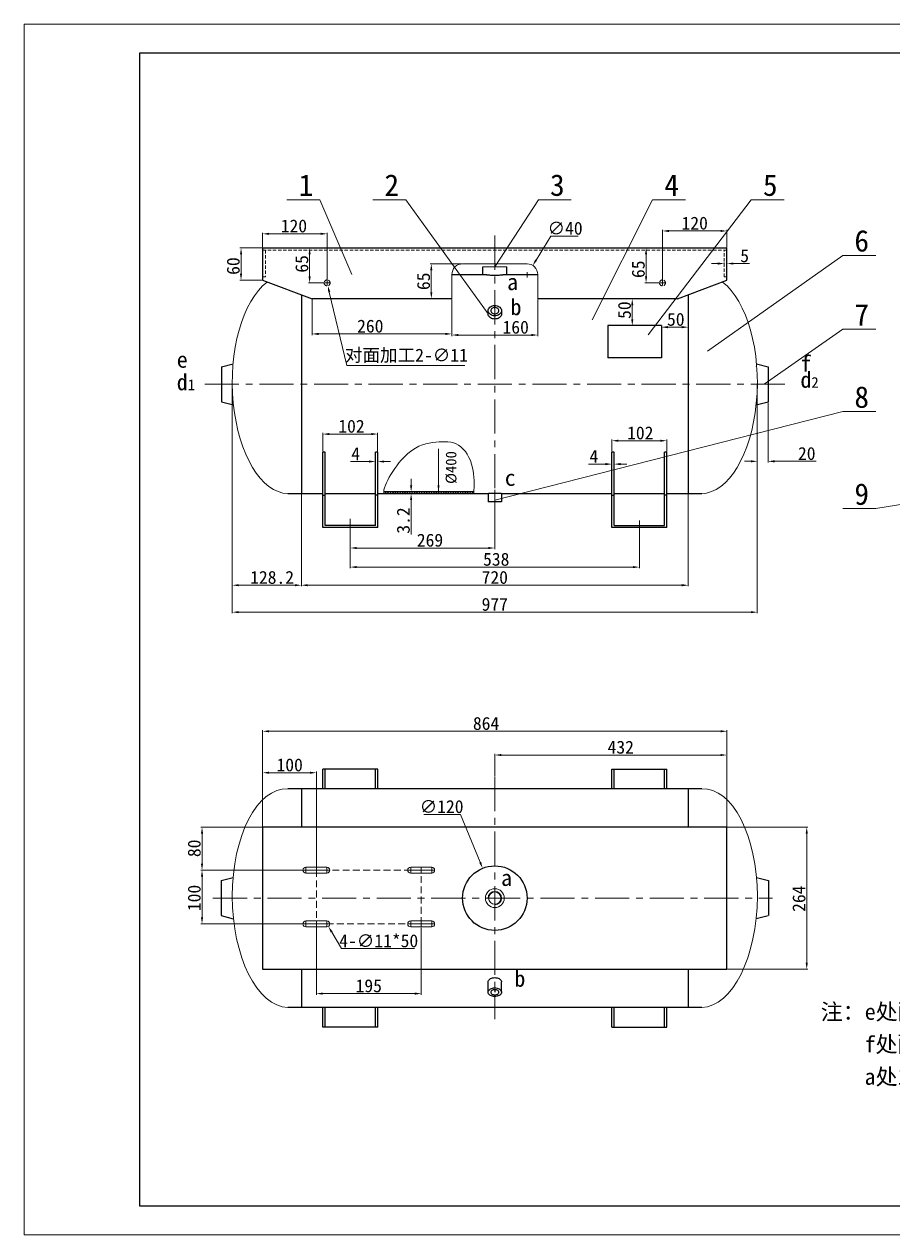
# Model space of a CAD drawing. Header units: millimetres. Extents: x 1808 to 16138, y 1935 to 4186.
# Drawn here: x 12954 to 14570, y 1935 to 4186 of the extents above; entities that cross this region are included whole.
import ezdxf

# ---------------------------------------------------------------- set-up
doc = ezdxf.new("R2010")
doc.units = ezdxf.units.MM
doc.header["$PDMODE"] = 32
doc.linetypes.add('CENTERX2', pattern=[101.6, 63.5, -12.7, 12.7, -12.7])
doc.linetypes.add('DASHED', pattern=[19.05, 12.7, -6.35])
doc.layers.add('02___PRT_ALL_AXES', color=7, linetype='Continuous')
doc.layers.add('03___PRT_ALL_CURVES', color=7, linetype='Continuous')
for name, color, linetype, lineweight in [('点划线', 7, 'CENTERX2', 13), ('粗实线', 7, 'Continuous', 25), ('细实线', 7, 'Continuous', 13), ('虚线', 7, 'DASHED', 13)]:
    doc.layers.add(name, color=color, linetype=linetype, lineweight=lineweight)
doc.styles.get("Standard").update_dxf_attribs({"font": 'SimSun.ttf'})
doc.dimstyles.new('ISO-25', dxfattribs={"dimscale": 2, "dimtxt": 10, "dimasz": 6, "dimexe": 3, "dimexo": 0.625, "dimgap": 2, "dimtad": 1, "dimtxsty": 'Standard', "dimcen": 2.5, "dimadec": 0, "dimazin": 0, "dimtm": 1e-09, "dimtfac": 0.7, "dimtofl": 0, "dimtmove": 0, "dimatfit": 3, "dimfxl": 0, "dimtolj": 1, "dimlwd": 13, "dimlwe": 13, "dimarcsym": 0})
doc.dimstyles.new('ISO-25$3', dxfattribs={"dimscale": 2, "dimtxt": 10, "dimasz": 6, "dimexe": 3, "dimexo": 0.625, "dimgap": 2, "dimtad": 1, "dimtoh": 1, "dimtxsty": 'Standard', "dimcen": 2.5, "dimadec": 0, "dimazin": 0, "dimtm": 1e-09, "dimtfac": 0.7, "dimtofl": 0, "dimtmove": 1, "dimatfit": 3, "dimfxl": 0, "dimtolj": 1, "dimlwd": 13, "dimlwe": 13, "dimarcsym": 0})

# ---------------------------------------------------------------- blocks, each defined once
blk = doc.blocks.new('*D173')
at = {"layer": 'Defpoints', "color": 0}
for p in [(14261.4, 2871), (13397.4, 2687.7), (14261.4, 2692.7)]:
    blk.add_point(p, dxfattribs=at)
at = {"layer": '细实线', "color": 0, "lineweight": 13}
for p, q in [((13397.4, 2688.9), (13397.4, 2873)), ((13409.4, 2871), (14249.4, 2871)), ((14261.4, 2693.9), (14261.4, 2873))]:
    blk.add_line(p, q, dxfattribs=at)
at = {"layer": '细实线', "color": 0}
for points in [[(13409.4, 2873), (13409.4, 2869), (13397.4, 2871)], [(14249.4, 2873), (14249.4, 2869), (14261.4, 2871)]]:
    blk.add_solid(points, dxfattribs=at)
at = {"layer": '细实线', "color": 0, "insert": (13813.2, 2885.4), "char_height": 24, "attachment_point": 5}
blk.add_mtext('\\A1;864', dxfattribs=at)
blk = doc.blocks.new('*D174')
at = {"layer": 'Defpoints', "color": 0}
for p in [(14261.4, 2826.8), (13829.4, 2786), (14261.4, 2560.7)]:
    blk.add_point(p, dxfattribs=at)
at = {"layer": '细实线', "color": 0, "lineweight": 13}
for p, q in [((13829.4, 2787.3), (13829.4, 2828.8)), ((13841.4, 2826.8), (14249.4, 2826.8)), ((14261.4, 2561.9), (14261.4, 2828.8))]:
    blk.add_line(p, q, dxfattribs=at)
at = {"layer": '细实线', "color": 0}
for points in [[(13841.4, 2828.8), (13841.4, 2824.8), (13829.4, 2826.8)], [(14249.4, 2828.8), (14249.4, 2824.8), (14261.4, 2826.8)]]:
    blk.add_solid(points, dxfattribs=at)
at = {"layer": '细实线', "color": 0, "insert": (14063.8, 2841.2), "char_height": 24, "attachment_point": 5}
blk.add_mtext('\\A1;432', dxfattribs=at)
blk = doc.blocks.new('*D158')
at = {"layer": 'Defpoints', "color": 0}
for p in [(13560.4, 3249.8), (14098.4, 3253.8), (14098.4, 3176.3)]:
    blk.add_point(p, dxfattribs=at)
at = {"layer": '细实线', "color": 0, "lineweight": 13}
for p, q in [((13560.4, 3248.6), (13560.4, 3174.3)), ((14098.4, 3252.6), (14098.4, 3174.3)), ((13572.4, 3176.3), (14086.4, 3176.3))]:
    blk.add_line(p, q, dxfattribs=at)
at = {"layer": '细实线', "color": 0}
for points in [[(13572.4, 3178.3), (13572.4, 3174.3), (13560.4, 3176.3)], [(14086.4, 3178.3), (14086.4, 3174.3), (14098.4, 3176.3)]]:
    blk.add_solid(points, dxfattribs=at)
at = {"layer": '细实线', "color": 0, "insert": (13832.1, 3190.7), "char_height": 24, "attachment_point": 5}
blk.add_mtext('\\A1;538', dxfattribs=at)
blk = doc.blocks.new('*D175')
at = {"layer": 'Defpoints', "color": 0}
for p in [(13829.4, 3287.2), (13560.4, 3248.6), (13560.4, 3211.8)]:
    blk.add_point(p, dxfattribs=at)
at = {"layer": '细实线', "color": 0, "lineweight": 13}
for p, q in [((13829.4, 3285.9), (13829.4, 3209.8)), ((13560.4, 3247.3), (13560.4, 3209.8)), ((13817.4, 3211.8), (13572.4, 3211.8))]:
    blk.add_line(p, q, dxfattribs=at)
at = {"layer": '细实线', "color": 0}
for points in [[(13572.4, 3213.8), (13572.4, 3209.8), (13560.4, 3211.8)], [(13817.4, 3213.8), (13817.4, 3209.8), (13829.4, 3211.8)]]:
    blk.add_solid(points, dxfattribs=at)
at = {"layer": '细实线', "color": 0, "insert": (13708.8, 3226.2), "char_height": 24, "attachment_point": 5}
blk.add_mtext('\\A1;269', dxfattribs=at)
blk = doc.blocks.new('*D176')
at = {"layer": 'Defpoints', "color": 0}
for p in [(13607.4, 3372.9), (13611.4, 3372.9), (13611.4, 3372.6)]:
    blk.add_point(p, dxfattribs=at)
at = {"layer": '细实线', "color": 0, "lineweight": 13}
for p, q in [((13595.4, 3372.6), (13560.8, 3372.6)), ((13607.4, 3371.6), (13607.4, 3370.6)), ((13611.4, 3371.6), (13611.4, 3370.6)), ((13623.4, 3372.6), (13635.4, 3372.6))]:
    blk.add_line(p, q, dxfattribs=at)
at = {"layer": '细实线', "color": 0}
for points in [[(13595.4, 3374.6), (13595.4, 3370.6), (13607.4, 3372.6)], [(13623.4, 3374.6), (13623.4, 3370.6), (13611.4, 3372.6)]]:
    blk.add_solid(points, dxfattribs=at)
at = {"layer": '细实线', "color": 0, "insert": (13570.5, 3387), "char_height": 24, "attachment_point": 5}
blk.add_mtext('\\A1;4', dxfattribs=at)
blk = doc.blocks.new('*D177')
at = {"layer": 'Defpoints', "color": 0}
for p in [(13611.4, 3423.7), (13509.4, 3390.2), (13611.4, 3390.2)]:
    blk.add_point(p, dxfattribs=at)
at = {"layer": '细实线', "color": 0, "lineweight": 13}
for p, q in [((13509.4, 3391.4), (13509.4, 3425.7)), ((13521.4, 3423.7), (13599.4, 3423.7)), ((13611.4, 3391.4), (13611.4, 3425.7))]:
    blk.add_line(p, q, dxfattribs=at)
at = {"layer": '细实线', "color": 0}
for points in [[(13521.4, 3425.7), (13521.4, 3421.7), (13509.4, 3423.7)], [(13599.4, 3425.7), (13599.4, 3421.7), (13611.4, 3423.7)]]:
    blk.add_solid(points, dxfattribs=at)
at = {"layer": '细实线', "color": 0, "insert": (13562.7, 3438.1), "char_height": 24, "attachment_point": 5}
blk.add_mtext('\\A1;102', dxfattribs=at)
blk = doc.blocks.new('*D178')
at = {"layer": 'Defpoints', "color": 0}
for p in [(14149.4, 3411.3), (14047.4, 3390.2), (14149.4, 3390.2)]:
    blk.add_point(p, dxfattribs=at)
at = {"layer": '细实线', "color": 0, "lineweight": 13}
for p, q in [((14047.4, 3391.4), (14047.4, 3413.3)), ((14059.4, 3411.3), (14137.4, 3411.3)), ((14149.4, 3391.4), (14149.4, 3413.3))]:
    blk.add_line(p, q, dxfattribs=at)
at = {"layer": '细实线', "color": 0}
for points in [[(14059.4, 3413.3), (14059.4, 3409.3), (14047.4, 3411.3)], [(14137.4, 3413.3), (14137.4, 3409.3), (14149.4, 3411.3)]]:
    blk.add_solid(points, dxfattribs=at)
at = {"layer": '细实线', "color": 0, "insert": (14100.1, 3425.7), "char_height": 24, "attachment_point": 5}
blk.add_mtext('\\A1;102', dxfattribs=at)
blk = doc.blocks.new('*D183')
at = {"layer": 'Defpoints', "color": 0}
for p in [(14261.4, 2692.7), (14261.4, 2428.7), (14409.9, 2428.7)]:
    blk.add_point(p, dxfattribs=at)
at = {"layer": '细实线', "color": 0, "lineweight": 13}
for p, q in [((14262.7, 2692.7), (14411.9, 2692.7)), ((14409.9, 2680.7), (14409.9, 2440.7)), ((14262.7, 2428.7), (14411.9, 2428.7))]:
    blk.add_line(p, q, dxfattribs=at)
at = {"layer": '细实线', "color": 0}
for points in [[(14407.9, 2680.7), (14411.9, 2680.7), (14409.9, 2692.7)], [(14407.9, 2440.7), (14411.9, 2440.7), (14409.9, 2428.7)]]:
    blk.add_solid(points, dxfattribs=at)
at = {"layer": '细实线', "color": 0, "insert": (14395.5, 2559.6), "char_height": 24, "attachment_point": 5, "rotation": 90}
blk.add_mtext('\\A1;264', dxfattribs=at)
blk = doc.blocks.new('*D185')
at = {"layer": 'Defpoints', "color": 0}
for p in [(13469.4, 3312.8), (14189.4, 3312.8), (14189.4, 3142.6)]:
    blk.add_point(p, dxfattribs=at)
at = {"layer": '细实线', "color": 0, "lineweight": 13}
for p, q in [((13469.4, 3311.6), (13469.4, 3140.6)), ((14189.4, 3311.6), (14189.4, 3140.6)), ((13481.4, 3142.6), (14177.4, 3142.6))]:
    blk.add_line(p, q, dxfattribs=at)
at = {"layer": '细实线', "color": 0}
for points in [[(13481.4, 3144.6), (13481.4, 3140.6), (13469.4, 3142.6)], [(14177.4, 3144.6), (14177.4, 3140.6), (14189.4, 3142.6)]]:
    blk.add_solid(points, dxfattribs=at)
at = {"layer": '细实线', "color": 0, "insert": (13829.4, 3157), "char_height": 24, "attachment_point": 5}
blk.add_mtext('\\A1;720', dxfattribs=at)
blk = doc.blocks.new('*D161')
at = {"layer": 'Defpoints', "color": 0}
for p in [(14317.9, 3516.3), (14337.9, 3483.8), (14337.9, 3373)]:
    blk.add_point(p, dxfattribs=at)
at = {"layer": '细实线', "color": 0, "lineweight": 13}
for p, q in [((14317.9, 3515.1), (14317.9, 3371)), ((14337.9, 3482.6), (14337.9, 3371)), ((14305.9, 3373), (14293.9, 3373)), ((14349.9, 3373), (14427.6, 3373))]:
    blk.add_line(p, q, dxfattribs=at)
at = {"layer": '细实线', "color": 0}
for points in [[(14305.9, 3375), (14305.9, 3371), (14317.9, 3373)], [(14349.9, 3375), (14349.9, 3371), (14337.9, 3373)]]:
    blk.add_solid(points, dxfattribs=at)
at = {"layer": '细实线', "color": 0, "insert": (14409.9, 3387.4), "char_height": 24, "attachment_point": 5}
blk.add_mtext('\\A1;20', dxfattribs=at)
blk = doc.blocks.new('*D186')
at = {"layer": 'Defpoints', "color": 0}
for p in [(13340.9, 3516.3), (14317.9, 3514.6), (14317.9, 3092.5)]:
    blk.add_point(p, dxfattribs=at)
at = {"layer": '细实线', "color": 0, "lineweight": 13}
for p, q in [((13340.9, 3515.1), (13340.9, 3090.5)), ((14317.9, 3513.4), (14317.9, 3090.5)), ((13352.9, 3092.5), (14305.9, 3092.5))]:
    blk.add_line(p, q, dxfattribs=at)
at = {"layer": '细实线', "color": 0}
for points in [[(13352.9, 3094.5), (13352.9, 3090.5), (13340.9, 3092.5)], [(14305.9, 3094.5), (14305.9, 3090.5), (14317.9, 3092.5)]]:
    blk.add_solid(points, dxfattribs=at)
at = {"layer": '细实线', "color": 0, "insert": (13829.4, 3106.9), "char_height": 24, "attachment_point": 5}
blk.add_mtext('\\A1;977', dxfattribs=at)
blk = doc.blocks.new('*D187')
at = {"layer": 'Defpoints', "color": 0}
for p in [(14047.4, 3367.8), (14047.4, 3367.8), (14051.4, 3367.8)]:
    blk.add_point(p, dxfattribs=at)
at = {"layer": '细实线', "color": 0, "lineweight": 13}
for p, q in [((14035.4, 3367.8), (14004, 3367.8)), ((14047.4, 3369), (14047.4, 3369.8)), ((14051.4, 3369), (14051.4, 3369.8)), ((14063.4, 3367.8), (14075.4, 3367.8))]:
    blk.add_line(p, q, dxfattribs=at)
at = {"layer": '细实线', "color": 0}
for points in [[(14035.4, 3369.8), (14035.4, 3365.8), (14047.4, 3367.8)], [(14063.4, 3369.8), (14063.4, 3365.8), (14051.4, 3367.8)]]:
    blk.add_solid(points, dxfattribs=at)
at = {"layer": '细实线', "color": 0, "insert": (14013.7, 3382.2), "char_height": 24, "attachment_point": 5}
blk.add_mtext('\\A1;4', dxfattribs=at)
blk = doc.blocks.new('*D189')
at = {"layer": 'Defpoints', "color": 0}
for p in [(13749.4, 3675.3), (13909.4, 3675.3), (13909.4, 3607.9)]:
    blk.add_point(p, dxfattribs=at)
at = {"layer": '细实线', "color": 0, "lineweight": 13}
for p, q in [((13749.4, 3674.1), (13749.4, 3605.9)), ((13909.4, 3674.1), (13909.4, 3605.9)), ((13761.4, 3607.9), (13897.4, 3607.9))]:
    blk.add_line(p, q, dxfattribs=at)
at = {"layer": '细实线', "color": 0}
for points in [[(13761.4, 3609.9), (13761.4, 3605.9), (13749.4, 3607.9)], [(13897.4, 3609.9), (13897.4, 3605.9), (13909.4, 3607.9)]]:
    blk.add_solid(points, dxfattribs=at)
at = {"layer": '细实线', "color": 0, "insert": (13868.3, 3622.3), "char_height": 24, "attachment_point": 5}
blk.add_mtext('\\A1;160', dxfattribs=at)
blk = doc.blocks.new('*D190')
at = {"layer": 'Defpoints', "color": 0}
for p in [(13397.4, 3769.8), (13357.2, 3709.8), (13397.4, 3709.8)]:
    blk.add_point(p, dxfattribs=at)
at = {"layer": '细实线', "color": 0, "lineweight": 13}
for p, q in [((13396.2, 3769.8), (13355.2, 3769.8)), ((13357.2, 3757.8), (13357.2, 3721.8)), ((13396.2, 3709.8), (13355.2, 3709.8))]:
    blk.add_line(p, q, dxfattribs=at)
at = {"layer": '细实线', "color": 0}
for points in [[(13355.2, 3757.8), (13359.2, 3757.8), (13357.2, 3769.8)], [(13355.2, 3721.8), (13359.2, 3721.8), (13357.2, 3709.8)]]:
    blk.add_solid(points, dxfattribs=at)
at = {"layer": '细实线', "color": 0, "insert": (13342.8, 3736.1), "char_height": 24, "attachment_point": 5, "rotation": 90}
blk.add_mtext('\\A1;60', dxfattribs=at)
blk = doc.blocks.new('*D191')
at = {"layer": 'Defpoints', "color": 0}
for p in [(13489.4, 3675.3), (13749.4, 3675.3), (13749.4, 3609.9)]:
    blk.add_point(p, dxfattribs=at)
at = {"layer": '细实线', "color": 0, "lineweight": 13}
for p, q in [((13489.4, 3674.1), (13489.4, 3607.9)), ((13749.4, 3674.1), (13749.4, 3607.9)), ((13501.4, 3609.9), (13737.4, 3609.9))]:
    blk.add_line(p, q, dxfattribs=at)
at = {"layer": '细实线', "color": 0}
for points in [[(13501.4, 3611.9), (13501.4, 3607.9), (13489.4, 3609.9)], [(13737.4, 3611.9), (13737.4, 3607.9), (13749.4, 3609.9)]]:
    blk.add_solid(points, dxfattribs=at)
at = {"layer": '细实线', "color": 0, "insert": (13597.7, 3624.3), "char_height": 24, "attachment_point": 5}
blk.add_mtext('\\A1;260', dxfattribs=at)
blk = doc.blocks.new('*D164')
at = {"layer": 'Defpoints', "color": 0}
for p in [(13673.7, 3312.8), (13699.8, 3316.3), (13699.8, 3312.8)]:
    blk.add_point(p, dxfattribs=at)
at = {"layer": '细实线', "color": 0, "lineweight": 13}
for p, q in [((13673.7, 3328.3), (13673.7, 3340.3)), ((13698.5, 3316.3), (13671.7, 3316.3)), ((13698.5, 3312.8), (13671.7, 3312.8)), ((13673.7, 3300.8), (13673.7, 3237))]:
    blk.add_line(p, q, dxfattribs=at)
at = {"layer": '细实线', "color": 0}
for points in [[(13671.7, 3328.3), (13675.7, 3328.3), (13673.7, 3316.3)], [(13671.7, 3300.8), (13675.7, 3300.8), (13673.7, 3312.8)]]:
    blk.add_solid(points, dxfattribs=at)
at = {"layer": '细实线', "color": 0, "insert": (13659.3, 3262.9), "char_height": 24, "attachment_point": 5, "rotation": 90}
blk.add_mtext('\\A1;3.2', dxfattribs=at)
blk = doc.blocks.new('*D193')
at = {"layer": 'Defpoints', "color": 0}
for p in [(13806.7, 2616.2), (13852.2, 2505.2)]:
    blk.add_point(p, dxfattribs=at)
at = {"layer": '细实线', "color": 0, "lineweight": 13}
for p, q in [((13697.5, 2716.3), (13765.8, 2716.3)), ((13765.8, 2716.3), (13802.2, 2627.3)), ((13824.4, 2560.7), (13834.4, 2560.7)), ((13829.4, 2555.7), (13829.4, 2565.7))]:
    blk.add_line(p, q, dxfattribs=at)
at = {"layer": '细实线', "color": 0}
blk.add_solid([(13804, 2628.1), (13800.3, 2626.6), (13806.7, 2616.2)], dxfattribs=at)
at = {"layer": '细实线', "color": 0, "insert": (13730.4, 2730.7), "char_height": 24, "attachment_point": 5}
blk.add_mtext('\\A1;∅120', dxfattribs=at)
blk = doc.blocks.new('图框')
at = {"layer": '粗实线'}
for p, q in [((100, 0), (0, 0)), ((0, 0), (0, -73.529)), ((0, -73.529), (100, -73.529))]:
    blk.add_line(p, q, dxfattribs=at)
at = {"layer": '细实线'}
for p, q in [((101.838, 1.838), (-7.353, 1.838)), ((-7.353, 1.838), (-7.353, -75.368)), ((-7.353, -75.368), (101.838, -75.368))]:
    blk.add_line(p, q, dxfattribs=at)
blk = doc.blocks.new('*D165')
at = {"layer": 'Defpoints', "color": 0}
for p in [(13497.4, 2512.7), (13692.4, 2506.7), (13692.4, 2383.1)]:
    blk.add_point(p, dxfattribs=at)
at = {"layer": '细实线', "color": 0, "lineweight": 13}
for p, q in [((13497.4, 2511.4), (13497.4, 2381.1)), ((13692.4, 2505.4), (13692.4, 2381.1)), ((13509.4, 2383.1), (13680.4, 2383.1))]:
    blk.add_line(p, q, dxfattribs=at)
at = {"layer": '细实线', "color": 0}
for points in [[(13509.4, 2385.1), (13509.4, 2381.1), (13497.4, 2383.1)], [(13680.4, 2385.1), (13680.4, 2381.1), (13692.4, 2383.1)]]:
    blk.add_solid(points, dxfattribs=at)
at = {"layer": '细实线', "color": 0, "insert": (13594.9, 2397.5), "char_height": 24, "attachment_point": 5}
blk.add_mtext('\\A1;195', dxfattribs=at)
blk = doc.blocks.new('*D166')
at = {"layer": 'Defpoints', "color": 0}
for p in [(13497.4, 2612.7), (13284.6, 2512.7), (13478.4, 2512.7)]:
    blk.add_point(p, dxfattribs=at)
at = {"layer": '细实线', "color": 0, "lineweight": 13}
for p, q in [((13496.2, 2612.7), (13282.6, 2612.7)), ((13284.6, 2600.7), (13284.6, 2524.7)), ((13477.2, 2512.7), (13282.6, 2512.7))]:
    blk.add_line(p, q, dxfattribs=at)
at = {"layer": '细实线', "color": 0}
for points in [[(13282.6, 2600.7), (13286.6, 2600.7), (13284.6, 2612.7)], [(13282.6, 2524.7), (13286.6, 2524.7), (13284.6, 2512.7)]]:
    blk.add_solid(points, dxfattribs=at)
at = {"layer": '细实线', "color": 0, "insert": (13270.2, 2561), "char_height": 24, "attachment_point": 5, "rotation": 90}
blk.add_mtext('\\A1;100', dxfattribs=at)
blk = doc.blocks.new('*D167')
at = {"layer": 'Defpoints', "color": 0}
for p in [(13284.6, 2692.7), (13407.4, 2692.7), (13496.2, 2612.7)]:
    blk.add_point(p, dxfattribs=at)
at = {"layer": '细实线', "color": 0, "lineweight": 13}
for p, q in [((13406.2, 2692.7), (13282.6, 2692.7)), ((13284.6, 2624.7), (13284.6, 2680.7)), ((13494.9, 2612.7), (13282.6, 2612.7))]:
    blk.add_line(p, q, dxfattribs=at)
at = {"layer": '细实线', "color": 0}
for points in [[(13282.6, 2680.7), (13286.6, 2680.7), (13284.6, 2692.7)], [(13282.6, 2624.7), (13286.6, 2624.7), (13284.6, 2612.7)]]:
    blk.add_solid(points, dxfattribs=at)
at = {"layer": '细实线', "color": 0, "insert": (13270.2, 2653.3), "char_height": 24, "attachment_point": 5, "rotation": 90}
blk.add_mtext('\\A1;80', dxfattribs=at)
blk = doc.blocks.new('*D168')
at = {"layer": 'Defpoints', "color": 0}
for p in [(13397.4, 2793.9), (13397.4, 2692.7), (13497.4, 2612.7)]:
    blk.add_point(p, dxfattribs=at)
at = {"layer": '细实线', "color": 0, "lineweight": 13}
for p, q in [((13397.4, 2693.9), (13397.4, 2795.9)), ((13485.4, 2793.9), (13409.4, 2793.9)), ((13497.4, 2613.9), (13497.4, 2795.9))]:
    blk.add_line(p, q, dxfattribs=at)
at = {"layer": '细实线', "color": 0}
for points in [[(13409.4, 2795.9), (13409.4, 2791.9), (13397.4, 2793.9)], [(13485.4, 2795.9), (13485.4, 2791.9), (13497.4, 2793.9)]]:
    blk.add_solid(points, dxfattribs=at)
at = {"layer": '细实线', "color": 0, "insert": (13447.7, 2808.3), "char_height": 24, "attachment_point": 5}
blk.add_mtext('\\A1;100', dxfattribs=at)
blk = doc.blocks.new('*D169')
at = {"layer": 'Defpoints', "color": 0}
for p in [(13899.9, 3736.9), (13879, 3702.8)]:
    blk.add_point(p, dxfattribs=at)
at = {"layer": '细实线', "color": 0, "lineweight": 13}
for p, q in [((13933.4, 3791.9), (13906.1, 3747.1)), ((13984.6, 3791.9), (13933.4, 3791.9)), ((13884.4, 3719.8), (13894.4, 3719.8)), ((13889.4, 3714.8), (13889.4, 3724.8))]:
    blk.add_line(p, q, dxfattribs=at)
at = {"layer": '细实线', "color": 0}
blk.add_solid([(13904.4, 3748.2), (13907.8, 3746.1), (13899.9, 3736.9)], dxfattribs=at)
at = {"layer": '细实线', "color": 0, "insert": (13960.2, 3806.3), "char_height": 24, "attachment_point": 5}
blk.add_mtext('\\A1;∅40', dxfattribs=at)
blk = doc.blocks.new('*D195')
at = {"layer": 'Defpoints', "color": 0}
for p in [(13711.3, 3740.3), (13769.4, 3740.3), (13749.4, 3675.3)]:
    blk.add_point(p, dxfattribs=at)
at = {"layer": '细实线', "color": 0, "lineweight": 13}
for p, q in [((13768.2, 3740.3), (13709.3, 3740.3)), ((13711.3, 3687.3), (13711.3, 3728.3)), ((13748.2, 3675.3), (13709.3, 3675.3))]:
    blk.add_line(p, q, dxfattribs=at)
at = {"layer": '细实线', "color": 0}
for points in [[(13709.3, 3728.3), (13713.3, 3728.3), (13711.3, 3740.3)], [(13709.3, 3687.3), (13713.3, 3687.3), (13711.3, 3675.3)]]:
    blk.add_solid(points, dxfattribs=at)
at = {"layer": '细实线', "color": 0, "insert": (13696.9, 3707.8), "char_height": 24, "attachment_point": 5, "rotation": 90}
blk.add_mtext('\\A1;65', dxfattribs=at)
blk = doc.blocks.new('*D196')
at = {"layer": 'Defpoints', "color": 0}
for p in [(14139.4, 3625.3), (14189.4, 3625.3), (14189.4, 3622.5)]:
    blk.add_point(p, dxfattribs=at)
at = {"layer": '细实线', "color": 0, "lineweight": 13}
for p, q in [((14139.4, 3624.1), (14139.4, 3620.5)), ((14151.4, 3622.5), (14177.4, 3622.5)), ((14189.4, 3624.1), (14189.4, 3620.5))]:
    blk.add_line(p, q, dxfattribs=at)
at = {"layer": '细实线', "color": 0}
for points in [[(14151.4, 3624.5), (14151.4, 3620.5), (14139.4, 3622.5)], [(14177.4, 3624.5), (14177.4, 3620.5), (14189.4, 3622.5)]]:
    blk.add_solid(points, dxfattribs=at)
at = {"layer": '细实线', "color": 0, "insert": (14166.2, 3636.9), "char_height": 24, "attachment_point": 5}
blk.add_mtext('\\A1;50', dxfattribs=at)
blk = doc.blocks.new('*D197')
at = {"layer": 'Defpoints', "color": 0}
for p in [(14085.2, 3675.3), (14097.9, 3675.3), (14097.9, 3625.3)]:
    blk.add_point(p, dxfattribs=at)
at = {"layer": '细实线', "color": 0, "lineweight": 13}
for p, q in [((14096.6, 3675.3), (14083.2, 3675.3)), ((14085.2, 3637.3), (14085.2, 3663.3)), ((14096.6, 3625.3), (14083.2, 3625.3))]:
    blk.add_line(p, q, dxfattribs=at)
at = {"layer": '细实线', "color": 0}
for points in [[(14083.2, 3663.3), (14087.2, 3663.3), (14085.2, 3675.3)], [(14083.2, 3637.3), (14087.2, 3637.3), (14085.2, 3625.3)]]:
    blk.add_solid(points, dxfattribs=at)
at = {"layer": '细实线', "color": 0, "insert": (14070.8, 3654.2), "char_height": 24, "attachment_point": 5, "rotation": 90}
blk.add_mtext('\\A1;50', dxfattribs=at)
blk = doc.blocks.new('*D199')
at = {"layer": 'Defpoints', "color": 0}
for p in [(14256.4, 3740.8), (14261.4, 3740.8), (14261.4, 3740.8)]:
    blk.add_point(p, dxfattribs=at)
at = {"layer": '细实线', "color": 0, "lineweight": 13}
for p, q in [((14244.4, 3740.8), (14232.4, 3740.8)), ((14256.4, 3742.1), (14256.4, 3742.8)), ((14261.4, 3742.1), (14261.4, 3742.8)), ((14273.4, 3740.8), (14303.2, 3740.8))]:
    blk.add_line(p, q, dxfattribs=at)
at = {"layer": '细实线', "color": 0}
for points in [[(14244.4, 3742.8), (14244.4, 3738.8), (14256.4, 3740.8)], [(14273.4, 3742.8), (14273.4, 3738.8), (14261.4, 3740.8)]]:
    blk.add_solid(points, dxfattribs=at)
at = {"layer": '细实线', "color": 0, "insert": (14294.3, 3755.2), "char_height": 24, "attachment_point": 5}
blk.add_mtext('\\A1;5', dxfattribs=at)
blk = doc.blocks.new('*D170')
at = {"layer": 'Defpoints', "color": 0}
for p in [(13517.4, 3796.1), (13397.4, 3769.8), (13517.4, 3704.8)]:
    blk.add_point(p, dxfattribs=at)
at = {"layer": '细实线', "color": 0, "lineweight": 13}
for p, q in [((13397.4, 3771.1), (13397.4, 3798.1)), ((13409.4, 3796.1), (13505.4, 3796.1)), ((13517.4, 3706.1), (13517.4, 3798.1))]:
    blk.add_line(p, q, dxfattribs=at)
at = {"layer": '细实线', "color": 0}
for points in [[(13409.4, 3798.1), (13409.4, 3794.1), (13397.4, 3796.1)], [(13505.4, 3798.1), (13505.4, 3794.1), (13517.4, 3796.1)]]:
    blk.add_solid(points, dxfattribs=at)
at = {"layer": '细实线', "color": 0, "insert": (13455.6, 3810.5), "char_height": 24, "attachment_point": 5}
blk.add_mtext('\\A1;120', dxfattribs=at)
blk = doc.blocks.new('*D200')
at = {"layer": 'Defpoints', "color": 0}
for p in [(14261.4, 3801.4), (14261.4, 3769.8), (14141.4, 3704.8)]:
    blk.add_point(p, dxfattribs=at)
at = {"layer": '细实线', "color": 0, "lineweight": 13}
for p, q in [((14141.4, 3706.1), (14141.4, 3803.4)), ((14153.4, 3801.4), (14249.4, 3801.4)), ((14261.4, 3771.1), (14261.4, 3803.4))]:
    blk.add_line(p, q, dxfattribs=at)
at = {"layer": '细实线', "color": 0}
for points in [[(14153.4, 3803.4), (14153.4, 3799.4), (14141.4, 3801.4)], [(14249.4, 3803.4), (14249.4, 3799.4), (14261.4, 3801.4)]]:
    blk.add_solid(points, dxfattribs=at)
at = {"layer": '细实线', "color": 0, "insert": (14201.4, 3815.8), "char_height": 24, "attachment_point": 5}
blk.add_mtext('\\A1;120', dxfattribs=at)
blk = doc.blocks.new('*D201')
at = {"layer": 'Defpoints', "color": 0}
for p in [(13484.8, 3769.8), (13517.4, 3769.8), (13517.4, 3704.8)]:
    blk.add_point(p, dxfattribs=at)
at = {"layer": '细实线', "color": 0, "lineweight": 13}
for p, q in [((13516.2, 3769.8), (13482.8, 3769.8)), ((13484.8, 3716.8), (13484.8, 3757.8)), ((13516.2, 3704.8), (13482.8, 3704.8))]:
    blk.add_line(p, q, dxfattribs=at)
at = {"layer": '细实线', "color": 0}
for points in [[(13482.8, 3757.8), (13486.8, 3757.8), (13484.8, 3769.8)], [(13482.8, 3716.8), (13486.8, 3716.8), (13484.8, 3704.8)]]:
    blk.add_solid(points, dxfattribs=at)
at = {"layer": '细实线', "color": 0, "insert": (13470.4, 3740.2), "char_height": 24, "attachment_point": 5, "rotation": 90}
blk.add_mtext('\\A1;65', dxfattribs=at)
blk = doc.blocks.new('*D171')
at = {"layer": 'Defpoints', "color": 0}
for p in [(14141.4, 3769.8), (14110.9, 3704.8), (14141.4, 3704.8)]:
    blk.add_point(p, dxfattribs=at)
at = {"layer": '细实线', "color": 0, "lineweight": 13}
for p, q in [((14140.2, 3769.8), (14108.9, 3769.8)), ((14110.9, 3757.8), (14110.9, 3716.8)), ((14140.2, 3704.8), (14108.9, 3704.8))]:
    blk.add_line(p, q, dxfattribs=at)
at = {"layer": '细实线', "color": 0}
for points in [[(14108.9, 3757.8), (14112.9, 3757.8), (14110.9, 3769.8)], [(14108.9, 3716.8), (14112.9, 3716.8), (14110.9, 3704.8)]]:
    blk.add_solid(points, dxfattribs=at)
at = {"layer": '细实线', "color": 0, "insert": (14096.5, 3730.2), "char_height": 24, "attachment_point": 5, "rotation": 90}
blk.add_mtext('\\A1;65', dxfattribs=at)
blk = doc.blocks.new('*D202')
at = {"layer": 'Defpoints', "color": 0}
for p in [(13516.2, 3710.2), (13518.7, 3699.5)]:
    blk.add_point(p, dxfattribs=at)
at = {"layer": '细实线', "color": 0, "lineweight": 13}
for p, q in [((13512.4, 3704.8), (13522.4, 3704.8)), ((13517.4, 3699.8), (13517.4, 3709.8)), ((13553.8, 3551.2), (13521.5, 3687.8)), ((13773.4, 3551.2), (13553.8, 3551.2))]:
    blk.add_line(p, q, dxfattribs=at)
at = {"layer": '细实线', "color": 0}
blk.add_solid([(13523.4, 3688.3), (13519.5, 3687.3), (13518.7, 3699.5)], dxfattribs=at)
at = {"layer": '细实线', "color": 0, "insert": (13664.8, 3569.2), "char_height": 24, "attachment_point": 5}
blk.add_mtext('\\A1;对面加工2-∅11', dxfattribs=at)
blk = doc.blocks.new('*D203')
at = {"layer": 'Defpoints', "color": 0}
for p in [(13340.9, 3516.3), (13469.4, 3516.3), (13340.9, 3142.6)]:
    blk.add_point(p, dxfattribs=at)
at = {"layer": '细实线', "color": 0, "lineweight": 13}
for p, q in [((13340.9, 3515.1), (13340.9, 3140.6)), ((13469.4, 3515.1), (13469.4, 3140.6)), ((13457.4, 3142.6), (13352.9, 3142.6))]:
    blk.add_line(p, q, dxfattribs=at)
at = {"layer": '细实线', "color": 0}
for points in [[(13352.9, 3144.6), (13352.9, 3140.6), (13340.9, 3142.6)], [(13457.4, 3144.6), (13457.4, 3140.6), (13469.4, 3142.6)]]:
    blk.add_solid(points, dxfattribs=at)
at = {"layer": '细实线', "color": 0, "insert": (13415, 3157), "char_height": 24, "attachment_point": 5}
blk.add_mtext('\\A1;128.2', dxfattribs=at)
blk = doc.blocks.new('A$C72D542DF')
at = {"layer": '细实线'}
for p, q in [((0, 5.5), (50, 5.5)), ((5.5, 11), (5.5, 0)), ((5.5, 11), (44.5, 11)), ((25, 11), (25, 0)), ((44.5, 11), (44.5, 0)), ((5.5, 0), (44.5, 0))]:
    blk.add_line(p, q, dxfattribs=at)
for centre, start, end in [((5.5, 5.5), 90, 270), ((44.5, 5.5), 270, 90)]:
    blk.add_arc(centre, 5.5, start, end, dxfattribs=at)
blk = doc.blocks.new('*D172')
at = {"layer": 'Defpoints', "color": 0}
for p in [(13514.1, 2517.4), (13519.7, 2508)]:
    blk.add_point(p, dxfattribs=at)
at = {"layer": '细实线', "color": 0, "lineweight": 13}
for p, q in [((13511.9, 2512.7), (13521.9, 2512.7)), ((13516.9, 2507.7), (13516.9, 2517.7)), ((13544.2, 2466.7), (13525.9, 2497.6)), ((13680.2, 2466.7), (13544.2, 2466.7))]:
    blk.add_line(p, q, dxfattribs=at)
at = {"layer": '细实线', "color": 0}
blk.add_solid([(13527.6, 2498.7), (13524.1, 2496.6), (13519.7, 2508)], dxfattribs=at)
at = {"layer": '细实线', "color": 0, "insert": (13613.4, 2481.1), "char_height": 24, "attachment_point": 5}
blk.add_mtext('\\A1;4-∅11*50', dxfattribs=at)

msp = doc.modelspace()

# ---------------------------------------------------------------- hatches: boundary and pattern name
at = {"layer": '细实线'}
h = msp.add_hatch(dxfattribs=at)
h.set_pattern_fill('LINE', color=256, angle=45, style=0)
h.set_pattern_definition([(45, (4667.3677, 0), (-2.245064, 2.245064), [])])
edge = h.paths.add_edge_path()
edge.add_spline(control_points=[(13790.182, 3312.827), (13790.255, 3313.993), (13790.325, 3315.16), (13790.39, 3316.327)], knot_values=[312.73942913, 312.73942913, 312.73942913, 312.73942913, 316.24357035, 316.24357035, 316.24357035, 316.24357035], degree=3, periodic=0)
edge.add_line((13790.39, 3316.327), (13622.764, 3316.327))
edge.add_spline(control_points=[(13622.764, 3316.327), (13622.621, 3315.077), (13622.611, 3313.908), (13622.748, 3312.827)], knot_values=[20.66035587, 20.66035587, 20.66035587, 20.66035587, 25.54549239, 25.54549239, 25.54549239, 25.54549239], degree=3, periodic=0)
edge.add_line((13622.748, 3312.827), (13790.182, 3312.827))

# ---------------------------------------------------------------- linework, layer by layer
at = {"color": 7, "linetype": 'Continuous'}
for p, q in [((13397.443, 3769.827), (13397.443, 3709.827)), ((13397.443, 3769.827), (14261.443, 3769.827)), ((14261.443, 3709.827), (14261.443, 3769.827)), ((13814.443, 3719.827), (13749.443, 3719.827)), ((13806.943, 3719.827), (13806.943, 3734.827)), ((13909.443, 3719.827), (13844.443, 3719.827)), ((13851.943, 3719.827), (13851.943, 3734.827)), ((13397.443, 3709.827), (13489.443, 3675.334)), ((14169.443, 3675.334), (14261.443, 3709.827)), ((13469.443, 3682.832), (13469.443, 3312.827)), ((13749.443, 3675.334), (13489.443, 3675.334)), ((14169.443, 3675.334), (13909.443, 3675.334)), ((14189.443, 3682.832), (14189.443, 3312.827)), ((13841.94, 3653.201), (13841.943, 3647.134)), ((13816.943, 3647.138), (13816.943, 3647.134)), ((14139.443, 3625.334), (14039.443, 3625.334)), ((14039.443, 3625.334), (14039.443, 3565.334)), ((14139.443, 3625.334), (14139.443, 3565.334)), ((14139.443, 3565.334), (14039.443, 3565.334)), ((13509.443, 3249.827), (13509.443, 3390.159)), ((13513.443, 3390.159), (13509.443, 3390.159)), ((13513.443, 3253.827), (13513.443, 3390.159)), ((13607.443, 3253.827), (13607.443, 3390.159)), ((13611.443, 3390.159), (13607.443, 3390.159)), ((13611.443, 3249.827), (13611.443, 3390.159)), ((14051.443, 3390.159), (14047.443, 3390.159)), ((14047.443, 3249.827), (14047.443, 3390.159)), ((14051.443, 3253.827), (14051.443, 3390.159)), ((14149.443, 3390.159), (14145.443, 3390.159)), ((14145.443, 3253.827), (14145.443, 3390.159)), ((14149.443, 3249.827), (14149.443, 3390.159)), ((13509.443, 3312.827), (13444.443, 3312.827)), ((13509.443, 3309.827), (13513.443, 3309.827)), ((13607.443, 3312.827), (13513.443, 3312.827)), ((13611.443, 3309.827), (13607.443, 3309.827)), ((13816.943, 3312.827), (13611.443, 3312.827)), ((13790.39, 3316.327), (13622.764, 3316.327)), ((14047.443, 3312.827), (13841.943, 3312.827)), ((14047.443, 3309.827), (14051.443, 3309.827)), ((14145.443, 3312.827), (14051.443, 3312.827)), ((14149.443, 3309.827), (14145.443, 3309.827)), ((14214.443, 3312.827), (14149.443, 3312.827)), ((13611.443, 3249.827), (13509.443, 3249.827)), ((13607.443, 3253.827), (13513.443, 3253.827)), ((14149.443, 3249.827), (14047.443, 3249.827)), ((14051.443, 3253.827), (14145.443, 3253.827)), ((13509.443, 2764.189), (13509.443, 2800.689)), ((13611.443, 2800.689), (13509.443, 2800.689)), ((13513.443, 2764.189), (13513.443, 2800.689)), ((13607.443, 2764.189), (13607.443, 2800.689)), ((13611.443, 2764.189), (13611.443, 2800.689)), ((14047.443, 2764.189), (14047.443, 2800.689)), ((14047.443, 2800.689), (14149.443, 2800.689)), ((14051.443, 2764.189), (14051.443, 2800.689)), ((14145.443, 2764.189), (14145.443, 2800.689)), ((14149.443, 2764.189), (14149.443, 2800.689)), ((14214.443, 2764.189), (13444.443, 2764.189)), ((13469.443, 2764.189), (13469.443, 2692.689)), ((14189.443, 2764.189), (14189.443, 2692.689)), ((13397.443, 2692.689), (13397.443, 2428.689)), ((14261.443, 2692.689), (13397.443, 2692.689)), ((14261.443, 2428.689), (14261.443, 2692.689)), ((13397.443, 2428.689), (14261.443, 2428.689)), ((13469.443, 2428.689), (13469.443, 2357.189)), ((14189.443, 2428.689), (14189.443, 2357.189)), ((13816.943, 2385.648), (13816.943, 2404.799)), ((13841.943, 2385.648), (13841.943, 2404.799)), ((14214.443, 2357.189), (13444.443, 2357.189)), ((13509.443, 2320.689), (13509.443, 2357.189)), ((13513.443, 2320.689), (13513.443, 2357.189)), ((13607.443, 2320.689), (13607.443, 2357.189)), ((13611.443, 2320.689), (13611.443, 2357.189)), ((14047.443, 2320.689), (14047.443, 2357.189)), ((14051.443, 2320.689), (14051.443, 2357.189)), ((14145.443, 2320.689), (14145.443, 2357.189)), ((14149.443, 2320.689), (14149.443, 2357.189)), ((13611.443, 2320.689), (13509.443, 2320.689)), ((14047.443, 2320.689), (14149.443, 2320.689))]:
    msp.add_line(p, q, dxfattribs=at)
for points, start_tangent, end_tangent in [([(13814.443, 3719.827), (13815.042, 3719.783), (13816.809, 3719.666), (13819.617, 3719.511)], (0.99729445, -0.07351041), (0.99883259, -0.04830591)), ([(13819.617, 3719.511), (13823.202, 3719.369), (13827.332, 3719.284), (13831.591, 3719.284), (13835.711, 3719.37), (13839.293, 3719.512)], (0.99883259, -0.04830591), (0.99882705, 0.0484202)), ([(13839.293, 3719.512), (13842.089, 3719.667), (13843.845, 3719.783), (13844.443, 3719.827)], (0.99882705, 0.0484202), (0.99729445, 0.07351041)), ([(13816.946, 3653.204), (13817.133, 3654.866), (13818.618, 3657.991), (13821.408, 3660.539), (13825.168, 3662.202), (13829.443, 3662.779)], (0, 1), (1, 0)), ([(13829.443, 3643.628), (13825.168, 3644.205), (13821.408, 3645.868), (13818.618, 3648.416), (13817.133, 3651.541), (13816.946, 3653.204)], (-1, 0), (0, 1)), ([(13829.443, 3658.949), (13826.573, 3658.512), (13824.14, 3657.266), (13822.514, 3655.402), (13821.943, 3653.204)], (-1, 0), (0, -1)), ([(13821.943, 3653.204), (13822.514, 3651.005), (13824.14, 3649.141), (13826.573, 3647.896), (13829.443, 3647.458)], (0, -1), (1, 0)), ([(13829.443, 3662.779), (13833.718, 3662.202), (13837.478, 3660.539), (13840.268, 3657.991), (13841.753, 3654.866), (13841.94, 3653.204)], (1, 0), (0, -1)), ([(13836.943, 3653.204), (13836.372, 3655.402), (13834.746, 3657.266), (13832.313, 3658.512), (13829.443, 3658.949)], (0, 1), (-1, 0)), ([(13829.443, 3647.458), (13832.313, 3647.896), (13834.746, 3649.141), (13836.372, 3651.005), (13836.943, 3653.204)], (1, 0), (0, 1)), ([(13841.94, 3653.204), (13841.753, 3651.541), (13840.268, 3648.416), (13837.478, 3645.868), (13833.718, 3644.205), (13829.443, 3643.628)], (0, -1), (-1, 0)), ([(13829.443, 3637.558), (13825.168, 3638.136), (13821.408, 3639.799), (13818.618, 3642.346), (13817.133, 3645.471), (13816.946, 3647.134)], (-1, 0), (0, 1)), ([(13841.94, 3647.134), (13841.753, 3645.471), (13840.268, 3642.346), (13837.478, 3639.799), (13833.718, 3638.136), (13829.443, 3637.558)], (0, -1), (-1, 0)), ([(14316.613, 3548.797), (14316.552, 3549.528)], (-0.08180667, 0.99664822), (-0.08365982, 0.99649437)), ([(13816.951, 2404.799), (13817.133, 2406.194), (13818.618, 2408.816), (13821.408, 2410.954), (13825.168, 2412.349), (13829.443, 2412.834)], (0, 1), (1, 0)), ([(13829.443, 2412.834), (13833.718, 2412.349), (13837.478, 2410.954), (13840.268, 2408.816), (13841.753, 2406.194), (13841.935, 2404.799)], (1, 0), (0, -1)), ([(13816.951, 2385.648), (13817.133, 2387.043), (13818.618, 2389.665), (13821.408, 2391.803), (13825.168, 2393.198), (13829.443, 2393.682)], (0, 1), (1, 0)), ([(13829.443, 2390.468), (13826.573, 2390.101), (13824.14, 2389.056), (13822.514, 2387.492), (13821.943, 2385.648)], (-1, 0), (0, -1)), ([(13829.443, 2393.682), (13833.718, 2393.198), (13837.478, 2391.803), (13840.268, 2389.665), (13841.753, 2387.043), (13841.935, 2385.648)], (1, 0), (0, -1)), ([(13836.943, 2385.648), (13836.372, 2387.492), (13834.746, 2389.056), (13832.313, 2390.101), (13829.443, 2390.468)], (0, 1), (-1, 0)), ([(13829.443, 2377.613), (13825.168, 2378.097), (13821.408, 2379.493), (13818.618, 2381.63), (13817.133, 2384.252), (13816.951, 2385.648)], (-1, 0), (0, 1)), ([(13821.943, 2385.648), (13822.514, 2383.803), (13824.14, 2382.239), (13826.573, 2381.194), (13829.443, 2380.827)], (0, -1), (1, 0)), ([(13841.935, 2385.648), (13841.753, 2384.252), (13840.268, 2381.63), (13837.478, 2379.493), (13833.718, 2378.097), (13829.443, 2377.613)], (0, -1), (-1, 0)), ([(13829.443, 2380.827), (13832.313, 2381.194), (13834.746, 2382.239), (13836.372, 2383.803), (13836.943, 2385.648)], (1, 0), (0, 1))]:
    msp.add_spline(points, degree=3, dxfattribs=dict(at, start_tangent=start_tangent, end_tangent=end_tangent))
at = {"layer": '02___PRT_ALL_AXES', "color": 7, "linetype": 'Continuous'}
for p, q in [((13320.933, 3548.827), (13342.433, 3554.587)), ((13320.933, 3548.827), (13320.933, 3483.827)), ((14316.454, 3554.582), (14337.933, 3548.827)), ((14337.933, 3548.827), (14337.933, 3483.827)), ((13320.933, 3483.827), (13343.138, 3477.877)), ((14315.749, 3477.882), (14337.933, 3483.827)), ((13816.943, 3312.827), (13816.943, 3297.827)), ((13841.943, 3312.827), (13841.943, 3297.827)), ((13841.943, 3297.827), (13816.943, 3297.827)), ((13320.443, 2593.189), (13342.445, 2599.084)), ((13320.443, 2593.189), (13320.443, 2528.189)), ((14316.441, 2599.084), (14338.443, 2593.189)), ((14338.443, 2593.189), (14338.443, 2528.189)), ((13320.443, 2528.189), (13342.445, 2522.293)), ((14315.791, 2522.674), (14337.889, 2528.193))]:
    msp.add_line(p, q, dxfattribs=at)
msp.add_circle((13829.443, 2560.689), 60, dxfattribs=at)
at = {"layer": '02___PRT_ALL_AXES', "color": 7, "linetype": 'Continuous', "start_tangent": (-0.99811881, 0.06130938), "end_tangent": (-0.99811881, -0.06130938)}
msp.add_spline([(13841.943, 3312.827), (13841.339, 3312.863), (13839.566, 3312.959), (13836.797, 3313.078), (13833.311, 3313.174), (13829.437, 3313.211), (13825.575, 3313.174), (13822.079, 3313.077), (13819.318, 3312.959), (13817.546, 3312.863), (13816.943, 3312.827)], degree=3, dxfattribs=at)
at = {"layer": '03___PRT_ALL_CURVES', "color": 4, "linetype": 'Continuous'}
for p, q in [((13829.443, 3657.458), (13829.443, 3663.204)), ((13829.443, 2390.468), (13829.443, 2385.648))]:
    msp.add_line(p, q, dxfattribs=at)
at = {"layer": '点划线'}
for p, q in [((13829.443, 3792.793), (13829.443, 3287.197)), ((13749.443, 3720.334), (13749.443, 3675.334)), ((13909.443, 3720.334), (13909.443, 3675.334)), ((13289.808, 3516.327), (14369.078, 3516.327)), ((13829.443, 3281.771), (13829.443, 3320.202)), ((13829.443, 2786.017), (13829.443, 2335.36)), ((13304.827, 2560.689), (14346.068, 2560.689))]:
    msp.add_line(p, q, dxfattribs=at)
at = {"layer": '细实线'}
for p, q in [((13504.049, 3859.602), (13442.722, 3859.602)), ((13563.238, 3720.136), (13504.049, 3859.602)), ((13663.698, 3859.602), (13602.372, 3859.602)), ((13816.946, 3647.134), (13663.698, 3859.602)), ((13829.443, 3734.827), (13910.477, 3859.602)), ((13971.804, 3859.602), (13910.477, 3859.602)), ((14010.631, 3636.316), (14123.167, 3859.602)), ((14115.002, 3608.498), (14306.689, 3859.602)), ((14184.493, 3859.602), (14123.167, 3859.602)), ((14368.015, 3859.602), (14306.689, 3859.602)), ((13769.443, 3740.334), (13889.443, 3740.334)), ((14225.391, 3577.692), (14476.862, 3756.022)), ((14538.188, 3756.022), (14476.862, 3756.022)), ((13806.943, 3734.827), (13851.943, 3734.827)), ((13512.443, 3704.827), (13522.443, 3704.827)), ((13517.443, 3699.827), (13517.443, 3709.827)), ((14136.443, 3704.827), (14146.443, 3704.827)), ((14141.443, 3699.827), (14141.443, 3709.827)), ((13816.943, 3647.134), (13816.946, 3653.208)), ((14476.862, 3618.484), (14330.748, 3516.327)), ((14538.188, 3618.484), (14476.862, 3618.484)), ((13829.443, 3300.987), (14476.862, 3465.472)), ((14538.188, 3465.472), (14476.862, 3465.472)), ((14810.85, 3329.547), (14538.188, 3284.999)), ((13560.443, 3242.409), (13560.443, 3265.976)), ((14538.188, 3284.999), (14476.862, 3284.999)), ((14098.443, 3242.171), (14098.443, 3263.125))]:
    msp.add_line(p, q, dxfattribs=at)
at = {"layer": '细实线', "linetype": 'DASHED'}
for p, q in [((13497.443, 2612.77), (13497.443, 2512.689)), ((13692.443, 2612.77), (13497.443, 2612.77)), ((13692.443, 2512.689), (13692.443, 2612.77)), ((13497.443, 2512.689), (13692.443, 2512.689))]:
    msp.add_line(p, q, dxfattribs=at)
at = {"layer": '细实线'}
for radius in [17.5, 11.5]:
    msp.add_circle((13829.443, 2560.689), radius, dxfattribs=at)
for centre, radius, start, end in [((13769.443, 3720.334), 20, 90, 180), ((13889.443, 3720.334), 20, 0, 90), ((13829.443, 2560.689), 12.5, 270, 180)]:
    msp.add_arc(centre, radius, start, end, dxfattribs=at)
at = {"layer": '细实线', "extrusion": (0, 0, -1)}
for centre, end_param in [((13444.443, 3516.327), 5.92373547), ((13444.443, 2560.689), 6.30693025)]:
    msp.add_ellipse(centre, major_axis=(-2.458, 203.528), ratio=0.5085303, start_param=3.1653376, end_param=end_param, dxfattribs=at)
at = {"layer": '细实线'}
for centre, end_param in [((14214.443, 3516.327), 5.92373547), ((14214.443, 2560.689), 6.30693025)]:
    msp.add_ellipse(centre, major_axis=(2.458, 203.528), ratio=0.5085303, start_param=3.1653376, end_param=end_param, dxfattribs=at)
msp.add_open_spline([(13622.748, 3312.827), (13620.765, 3328.486), (13665.759, 3400.78), (13720.193, 3409.754), (13765.562, 3410.691), (13791.922, 3365.922), (13791.217, 3329.377), (13790.182, 3312.827)], degree=3, knots=[20.66035587, 20.66035587, 20.66035587, 20.66035587, 91.41059439, 150.15849039, 206.56775266, 266.52961959, 316.24357035, 316.24357035, 316.24357035, 316.24357035], dxfattribs=at)
at = {"layer": '虚线', "ltscale": 0.5}
for p, q in [((13397.443, 3765.827), (14261.443, 3765.827)), ((13402.443, 3765.827), (13402.443, 3715.827)), ((14256.443, 3715.827), (14256.443, 3765.827)), ((13402.443, 3715.827), (13397.443, 3715.827)), ((14256.443, 3715.827), (14261.443, 3715.827))]:
    msp.add_line(p, q, dxfattribs=at)
for centre in [(13517.443, 3704.827), (14141.443, 3704.827)]:
    msp.add_circle(centre, 5.5, dxfattribs=at)

# ---------------------------------------------------------------- block references
at = {"layer": '细实线', "xscale": 29.15999999999985, "yscale": 29.16000000000008, "zscale": 29.16}
msp.add_blockref('图框', (13168.102, 4132.302), dxfattribs=at)
at = {"layer": '细实线'}
for p in [(13472.443, 2607.27), (13667.443, 2607.27), (13472.443, 2507.189), (13667.443, 2507.189)]:
    msp.add_blockref('A$C72D542DF', p, dxfattribs=at)

# ---------------------------------------------------------------- texts
at = {"layer": '细实线', "attachment_point": 1}
for s, insert, char_height, width in [('{\\C0;1}', (13464.428, 3906.691), 40, 69.65926), ('{\\C0;2}', (13624.077, 3906.691), 40, 69.65926), ('3', (13932.183, 3906.691), 40, 69.65926), ('4', (14144.872, 3906.691), 40, 69.65926), ('5', (14328.394, 3906.691), 40, 69.65926), ('6', (14498.567, 3803.111), 40, 69.65926), ('a', (13852.341, 3721.446), 30, 23.19532), ('b', (13858.688, 3674.819), 30, 23.96395), ('7', (14498.567, 3665.573), 40, 69.65926), ('e', (13237.501, 3577.107), 30, 23.19532), ('f', (14398.106, 3569.927), 30, 23.19532), ('d{\\H0.6667x;1}', (13237.501, 3535.228), 30, 23.19532), ('d{\\H0.6667x;2}', (14398.106, 3539.76), 30, 23.19532), ('8', (14498.567, 3512.56), 40, 69.65926), ('c', (13847.851, 3357.398), 30, 50.21145), ('9', (14498.567, 3332.088), 40, 69.65926), ('{\\C0;a}', (13841.096, 2613.397), 30, 23.24594), ('{\\C0;b}', (13865.853, 2425.93), 30, 50.21145), ('\\A1;注：e处配1{\\H0.7x;\\S1/2;\\H1.429x;"}(外）*{\\H0.7x;\\S3/4;\\H1.429x;"}(内）卜申一个;\\P    f处配1{\\H0.7x;\\S1/2;\\H1.429x;"}(外）*1"(内）卜申一个;\\P    a处1{\\H0.7x;\\S1/2;}"堵头一个。', (14435.888, 2374.591), 30, 758.35162)]:
    msp.add_mtext(s, dxfattribs=dict(at, insert=insert, char_height=char_height, width=width))
at = {"layer": '细实线', "insert": (13737.933, 3331.015), "char_height": 20, "width": 28.53834, "attachment_point": 1, "rotation": 90}
msp.add_mtext('%%C400', dxfattribs=at)

# ---------------------------------------------------------------- dimensions: what is measured, and where the dimension line sits
at = {"layer": '细实线'}
for base, p1, p2, override, picture, middle in [((14261.443, 3801.368), (14141.443, 3704.827), (14261.443, 3769.827), {"dimtxt": 12, "dimexe": 1, "dimgap": 1.2}, '*D200', (14201.368, 3801.368)), ((13517.443, 3796.063), (13397.443, 3769.827), (13517.443, 3704.827), {"dimtxt": 12, "dimexe": 1, "dimgap": 1.2}, '*D170', (13455.617, 3796.063)), ((14261.443, 3740.827), (14256.443, 3740.827), (14261.443, 3740.827), {"dimtxt": 12, "dimexe": 1, "dimgap": 1.2}, '*D199', (14294.31, 3740.827)), ((13749.443, 3609.888), (13489.443, 3675.334), (13749.443, 3675.334), {"dimtxt": 12, "dimexe": 1, "dimgap": 1.2}, '*D191', (13597.66, 3609.888)), ((13909.443, 3607.888), (13749.443, 3675.334), (13909.443, 3675.334), {"dimtxt": 12, "dimexe": 1, "dimgap": 1.2}, '*D189', (13868.27, 3607.888)), ((14189.443, 3622.517), (14139.443, 3625.334), (14189.443, 3625.334), {"dimtxt": 12, "dimexe": 1, "dimgap": 1.2}, '*D196', (14166.166, 3622.517)), ((14317.937, 3092.463), (13340.93, 3516.327), (14317.937, 3514.62), {"dimtxt": 12, "dimexe": 1, "dimgap": 1.2, "dimdec": 0}, '*D186', (13829.434, 3092.463)), ((14337.933, 3372.983), (14317.937, 3516.327), (14337.933, 3483.827), {"dimtxt": 12, "dimexe": 1, "dimgap": 1.2}, '*D161', (14409.91, 3372.983)), ((13611.443, 3423.724), (13509.443, 3390.159), (13611.443, 3390.159), {"dimtxt": 12, "dimexe": 1, "dimgap": 1.2}, '*D177', (13562.733, 3423.724)), ((14149.443, 3411.338), (14047.443, 3390.159), (14149.443, 3390.159), {"dimtxt": 12, "dimexe": 1, "dimgap": 1.2}, '*D178', (14100.053, 3411.338)), ((13611.443, 3372.614), (13607.443, 3372.887), (13611.443, 3372.887), {"dimtxt": 12, "dimexe": 1, "dimgap": 1.2}, '*D176', (13570.501, 3372.614)), ((14047.443, 3367.78), (14051.443, 3367.78), (14047.443, 3367.78), {"dimtxt": 12, "dimexe": 1, "dimgap": 1.2}, '*D187', (14013.71, 3367.78)), ((14189.443, 3142.624), (13469.443, 3312.827), (14189.443, 3312.827), {"dimtxt": 12, "dimexe": 1, "dimgap": 1.2}, '*D185', (13829.443, 3142.624)), ((13560.443, 3211.772), (13829.443, 3287.197), (13560.443, 3248.577), {"dimtxt": 12, "dimexe": 1, "dimgap": 1.2}, '*D175', (13708.806, 3211.772)), ((14098.443, 3176.305), (13560.443, 3249.827), (14098.443, 3253.827), {"dimtxt": 12, "dimexe": 1, "dimgap": 1.2}, '*D158', (13832.074, 3176.305)), ((14261.443, 2871.008), (13397.443, 2687.689), (14261.443, 2692.689), {"dimtxt": 12, "dimexe": 1, "dimgap": 1.2}, '*D173', (13813.229, 2871.008)), ((14261.443, 2826.761), (13829.443, 2786.017), (14261.443, 2560.689), {"dimtxt": 12, "dimexe": 1, "dimgap": 1.2}, '*D174', (14063.813, 2826.761)), ((13397.443, 2793.899), (13497.443, 2612.689), (13397.443, 2692.689), {"dimtxt": 12, "dimexe": 1, "dimgap": 1.2}, '*D168', (13447.727, 2793.899)), ((13692.443, 2383.14), (13497.443, 2512.689), (13692.443, 2506.689), {"dimtxt": 12, "dimexe": 1, "dimgap": 1.2}, '*D165', (13594.943, 2383.14))]:
    dim = msp.add_linear_dim(base=base, p1=p1, p2=p2, dimstyle='ISO-25', override=override, dxfattribs=at)
    dim.commit()
    dim.dimension.update_dxf_attribs({"geometry": picture, "text_midpoint": middle, "dimtype": 160})
for p1, p2, override, picture, middle in [((13879.017, 3702.759), (13899.869, 3736.894), {"dimtxt": 12, "dimexe": 1, "dimgap": 1.2, "dimtmove": 0}, '*D169', (13960.25, 3791.867)), ((13852.165, 2505.158), (13806.721, 2616.22), {"dimtxt": 12, "dimexe": 1, "dimgap": 1.2}, '*D193', (13765.756, 2716.335))]:
    dim = msp.add_diameter_dim_2p(p1=p1, p2=p2, dimstyle='ISO-25$3', override=override, dxfattribs=at)
    dim.commit()
    dim.dimension.update_dxf_attribs({"geometry": picture, "text_midpoint": middle, "dimtype": 163})
for base, p1, p2, picture, middle in [((13357.2, 3709.827), (13397.443, 3769.827), (13397.443, 3709.827), '*D190', (13357.2, 3736.125)), ((13484.772, 3769.827), (13517.443, 3704.827), (13517.443, 3769.827), '*D201', (13484.772, 3740.151)), ((14110.871, 3704.827), (14141.443, 3769.827), (14141.443, 3704.827), '*D171', (14110.871, 3730.221)), ((13711.301, 3740.334), (13749.443, 3675.334), (13769.443, 3740.334), '*D195', (13711.301, 3707.785)), ((14085.156, 3675.334), (14097.885, 3625.334), (14097.885, 3675.334), '*D197', (14085.156, 3654.21)), ((13284.65, 2692.689), (13496.193, 2612.689), (13407.443, 2692.689), '*D167', (13284.65, 2653.314)), ((14409.879, 2428.689), (14261.443, 2692.689), (14261.443, 2428.689), '*D183', (14409.879, 2559.631)), ((13284.65, 2512.689), (13497.443, 2612.689), (13478.443, 2512.689), '*D166', (13284.65, 2561.047))]:
    dim = msp.add_linear_dim(base=base, p1=p1, p2=p2, angle=90, dimstyle='ISO-25', override={"dimtxt": 12, "dimexe": 1, "dimgap": 1.2}, dxfattribs=at)
    dim.commit()
    dim.dimension.update_dxf_attribs({"geometry": picture, "text_midpoint": middle, "dimtype": 160})
dim = msp.add_diameter_dim_2p(p1=(13516.177, 3710.179), p2=(13518.71, 3699.474), text='对面加工2-<>', dimstyle='ISO-25$3', override={"dimtxt": 12, "dimexe": 1, "dimgap": 1.2}, dxfattribs=at)
dim.commit()
dim.dimension.update_dxf_attribs({"geometry": '*D202', "text_midpoint": (13553.791, 3551.216), "dimtype": 163})
dim = msp.add_linear_dim(base=(13340.93, 3142.624), p1=(13469.443, 3516.327), p2=(13340.93, 3516.327), text='128.2', dimstyle='ISO-25', override={"dimtxt": 12, "dimexe": 1, "dimgap": 1.2}, dxfattribs=at)
dim.commit()
dim.dimension.update_dxf_attribs({"geometry": '*D203', "text_midpoint": (13414.973, 3142.624), "dimtype": 160})
dim = msp.add_linear_dim(base=(13673.718, 3312.827), p1=(13699.768, 3316.327), p2=(13699.768, 3312.827), angle=90, text='3.2', dimstyle='ISO-25', override={"dimtxt": 12, "dimexe": 1, "dimgap": 1.2}, dxfattribs=at)
dim.commit()
dim.dimension.update_dxf_attribs({"geometry": '*D164', "text_midpoint": (13673.718, 3262.893), "dimtype": 160})
dim = msp.add_diameter_dim_2p(p1=(13514.137, 2517.419), p2=(13519.749, 2507.958), text='4-<>*50', dimstyle='ISO-25$3', override={"dimtxt": 12, "dimexe": 1, "dimgap": 1.2, "dimtmove": 0}, dxfattribs=at)
dim.commit()
dim.dimension.update_dxf_attribs({"geometry": '*D172', "text_midpoint": (13613.434, 2481.073)})

# ---------------------------------------------------------------- leaders
msp.add_leader([(13724.62, 3316.327), (13724.62, 3396.512)], dimstyle='ISO-25', override={"dimtxt": 12, "dimexe": 1, "dimgap": 1.2, "dimtad": 0}, dxfattribs=at)

doc.saveas('drawing.dxf')
